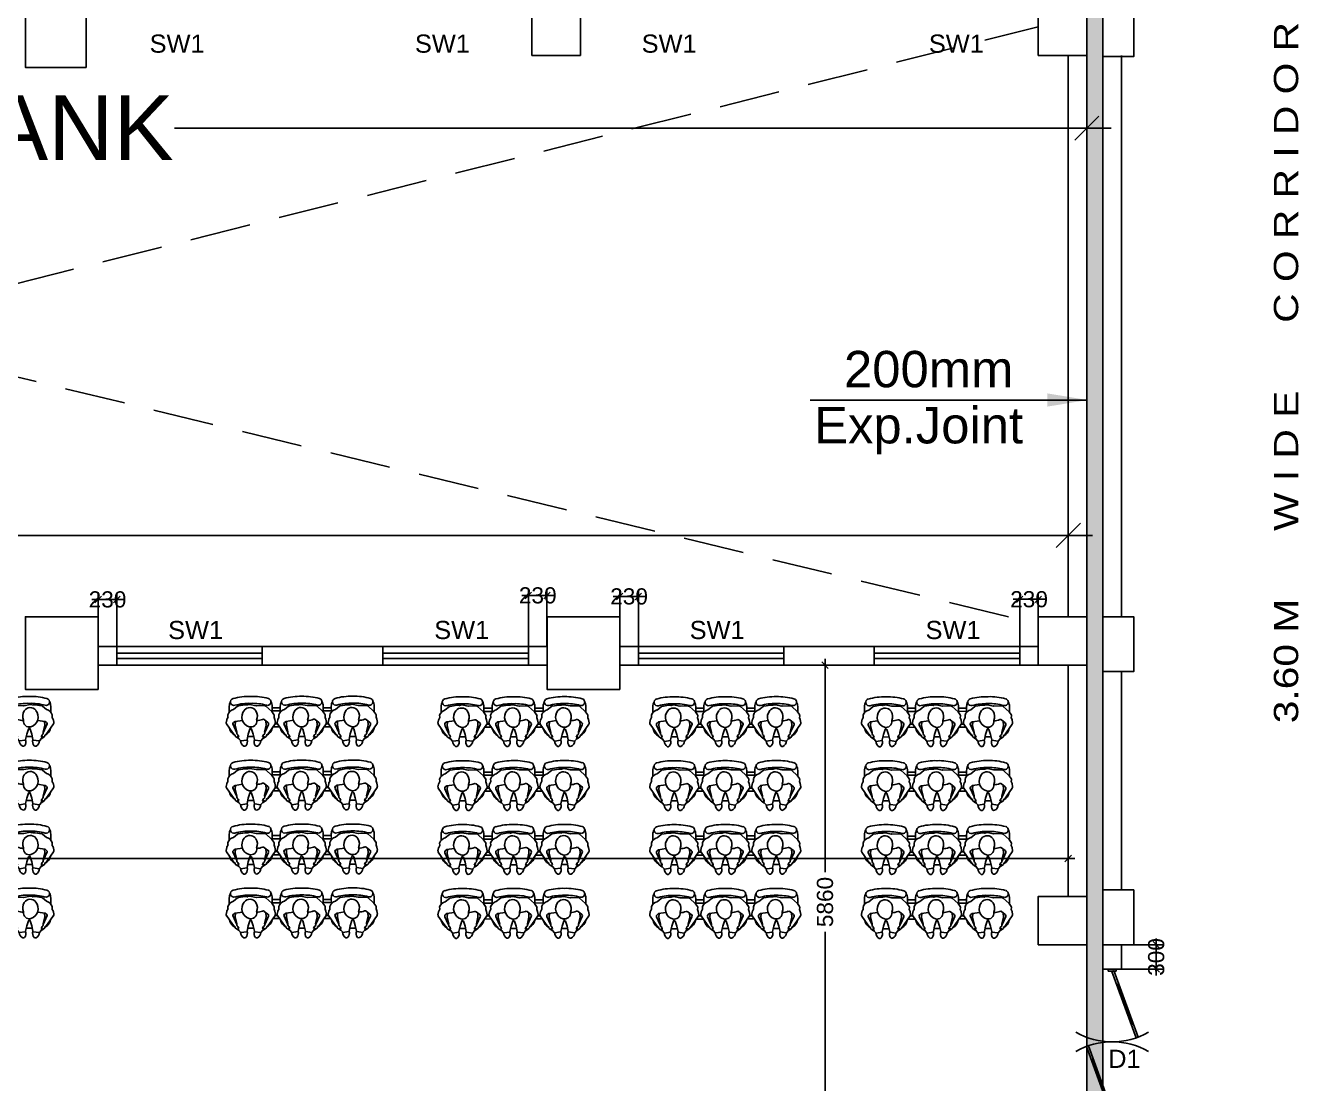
# Model space of a CAD drawing. Extents: x 7897917 to 8423973, y -6487334 to -6173396.
# Drawn here: x 7980594 to 7996343, y -6446125 to -6433034 of the extents above; entities that cross this region are included whole.
import ezdxf
from ezdxf.enums import TextEntityAlignment as Align

# ---------------------------------------------------------------- set-up
doc = ezdxf.new("R2010")
doc.units = 0
doc.header["$LTSCALE"] = 600
doc.header["$MEASUREMENT"] = 0
doc.header["$PDMODE"] = 35
doc.linetypes.add('HIDDEN', pattern=[0.375, 0.25, -0.125])
doc.linetypes.add('HIDDEN2', pattern=[0.1875, 0.125, -0.0625])
doc.layers.get('0').update_dxf_attribs({"linetype": 'CONTINUOUS'})
doc.layers.get('Defpoints').update_dxf_attribs({"linetype": 'CONTINUOUS'})
for name, color, linetype in [('DIM-TEXT', 8, 'CONTINUOUS'), ('DIMEN', 5, 'CONTINUOUS'), ('DOOR', 32, 'CONTINUOUS'), ('Duct', 8, 'CONTINUOUS'), ('Exp.Joint', 104, 'CONTINUOUS'), ('furniture', 33, 'CONTINUOUS'), ('Human', 8, 'CONTINUOUS'), ('joinery', 7, 'CONTINUOUS'), ('LA-column', 3, 'CONTINUOUS'), ('TXT', 6, 'CONTINUOUS'), ('Walls', 7, 'CONTINUOUS'), ('WIN', 151, 'CONTINUOUS'), ('Working Dim', 5, 'CONTINUOUS')]:
    doc.layers.add(name, color=color, linetype=linetype)
doc.styles.add('ari', font='arial.ttf')
doc.styles.add('ARIAL', font='arial.ttf')
doc.styles.add('ROMANS', font='romans.shx')
doc.styles.add('RT', font='romant.shx')
doc.styles.get("Standard").update_dxf_attribs({"font": 'romans.shx'})
doc.dimstyles.new('int. dim', dxfattribs={"dimtxt": 450, "dimasz": 80, "dimexe": 80, "dimexo": 0, "dimgap": 70, "dimtad": 0, "dimdec": 0, "dimzin": 12, "dimdsep": 46, "dimtxsty": 'ari', "dimblk": 'OBLIQUE', "dimcen": 2, "dimdle": 80, "dimclrd": 256, "dimclre": 256, "dimclrt": 6, "dimadec": 0, "dimazin": 0, "dimtfac": 1, "dimtdec": 0, "dimtix": 1, "dimtmove": 2, "dimatfit": 3, "dimfxl": 1, "dimtolj": 1, "dimtzin": 0, "dimlwd": -1, "dimlwe": -1, "dimarcsym": 0})
doc.dimstyles.new('LA-Footing-dim', dxfattribs={"dimtxt": 300, "dimasz": 5, "dimexe": 25, "dimexo": 25, "dimgap": 5, "dimtad": 1, "dimdec": 0, "dimzin": 0, "dimdsep": 46, "dimtxsty": 'ROMANS', "dimblk": 'DOT', "dimcen": 0.09, "dimdle": 50, "dimclrd": 5, "dimclre": 5, "dimclrt": 6, "dimadec": 0, "dimazin": 0, "dimtfac": 1, "dimtdec": 0, "dimtix": 1, "dimtofl": 0, "dimtmove": 0, "dimatfit": 3, "dimfxl": 1, "dimtolj": 1, "dimtzin": 0, "dimarcsym": 0})
doc.dimstyles.new('STANDARD$0', dxfattribs={"dimscale": 0, "dimtxt": 150, "dimasz": 125, "dimexe": 0.75, "dimexo": 1, "dimgap": 25, "dimtad": 1, "dimdec": 0, "dimdsep": 46, "dimtxsty": 'Standard', "dimblk1": 'DOT', "dimblk2": 'DOT', "dimsah": 1, "dimcen": 2.5, "dimclrd": 1, "dimclre": 1, "dimclrt": 3, "dimadec": 0, "dimazin": 0, "dimtfac": 1, "dimtdec": 0, "dimtmove": 0, "dimatfit": 3, "dimldrblk": 'DOT', "dimfxl": 1, "dimtolj": 1, "dimtzin": 0, "dimarcsym": 0})
doc.dimstyles.new('TEXT', dxfattribs={"dimscale": 0, "dimtxt": 600, "dimasz": 300, "dimexe": 300, "dimexo": 30, "dimgap": 50, "dimtad": 0, "dimdec": 0, "dimzin": 0, "dimdsep": 46, "dimtxsty": 'RT', "dimblk": 'OBLIQUE', "dimcen": 0.09, "dimdle": 300, "dimclrd": 256, "dimclre": 256, "dimclrt": 170, "dimadec": 0, "dimazin": 0, "dimtfac": 1, "dimtdec": 0, "dimtofl": 0, "dimtmove": 2, "dimatfit": 3, "dimfxl": 1, "dimfrac": 2, "dimtolj": 1, "dimtzin": 0, "dimlwd": -1, "dimlwe": -1, "dimarcsym": 0})

# ---------------------------------------------------------------- blocks, each defined once
blk = doc.blocks.new('A$C6F2C55AD')
at = {"layer": 'furniture', "color": 8}
for p, q in [((-379, 896), (-303, 896)), ((0, 593), (0, 669)), ((-374, 366), (-301, 366)), ((-355, 366), (-355, 265)), ((-316, 366), (-316, 265)), ((-157, 331), (-157, 300)), ((-119, 356), (-119, 275)), ((-379, 265), (-303, 265)), ((-374, 265), (-303, 265)), ((0, -38), (0, 38)), ((-379, -265), (-301, -265)), ((-355, -265), (-355, -366)), ((-316, -265), (-316, -366)), ((-157, -300), (-157, -331)), ((-119, -275), (-119, -356)), ((-379, -366), (-303, -366)), ((-374, -366), (-303, -366)), ((0, -669), (0, -593)), ((-379, -896), (-301, -896))]:
    blk.add_line(p, q, dxfattribs=at)
for centre, radius, start, end in [((236, 652), 733, 164.361, 181.6247), ((-429, 838), 43.2, 344.361, 164.361), ((-374, 771), 125, 90, 118.9699), ((236, 652), 647, 164.361, 181.8419), ((-125, 771), 125, 25.4407, 79.8153), ((236, 610), 733, 178.3753, 195.639), ((236, 610), 647, 178.1581, 195.639), ((-429, 424), 43.2, 195.639, 15.639), ((-374, 491), 125, 241.0301, 270), ((-125, 491), 125, 280.1847, 334.5593), ((236, 21), 733, 164.361, 181.6247), ((-429, 207), 43.2, 344.361, 164.361), ((-374, 140), 125, 90, 118.9699), ((236, 21), 647, 164.361, 181.8419), ((-125, 140), 125, 25.4407, 79.8153), ((236, -21), 733, 178.3753, 195.639), ((236, -21), 647, 178.1581, 195.639), ((-429, -207), 43.2, 195.639, 15.639), ((-374, -140), 125, 241.0301, 270), ((-125, -140), 125, 280.1847, 334.5593), ((236, -610), 733, 164.361, 181.6247), ((-429, -424), 43.2, 344.361, 164.361), ((-374, -491), 125, 90, 118.9699), ((236, -610), 647, 164.361, 181.8419), ((-125, -491), 125, 25.4407, 79.8153), ((236, -652), 733, 178.3753, 195.639), ((236, -652), 647, 178.1581, 195.639), ((-429, -838), 43.2, 195.639, 15.639), ((-374, -771), 125, 241.0301, 270), ((-125, -771), 125, 280.1847, 334.5593)]:
    blk.add_arc(centre, radius, start, end, dxfattribs=at)
at = {"layer": 'Human', "color": 8}
for p, q in [((-383, 803), (-381, 703)), ((-309, 892), (-377, 818)), ((-274, 917), (-309, 892)), ((-236, 919), (-260, 921)), ((-212, 928), (-236, 919)), ((-172, 935), (-212, 928)), ((-209, 798), (-173, 844)), ((-50, 857), (-157, 931)), ((-148, 850), (-56, 808)), ((-56, 808), (-40, 802)), ((-25, 837), (-50, 857)), ((-19, 827), (-25, 837)), ((-7, 824), (-15, 825)), ((-1, 787), (-5, 793)), ((24, 785), (0, 820)), ((0, 792), (11, 789)), ((11, 789), (19, 779)), ((-381, 699), (-397, 621)), ((-8, 781), (4, 776)), ((5, 781), (-1, 787)), ((-397, 621), (-391, 593)), ((-391, 588), (-392, 559)), ((-392, 559), (-379, 478)), ((-200, 528), (-187, 436)), ((2, 482), (-10, 477)), ((-3, 469), (3, 477)), ((11, 473), (-3, 469)), ((0, 442), (24, 477)), ((4, 481), (2, 482)), ((3, 477), (4, 481)), ((19, 483), (11, 473)), ((-375, 468), (-334, 417)), ((-269, 348), (-244, 349)), ((-232, 346), (-216, 336)), ((-208, 333), (-172, 327)), ((-187, 436), (-173, 418)), ((-157, 331), (-50, 405)), ((-148, 412), (-56, 454)), ((-56, 454), (-40, 459)), ((-50, 405), (-25, 425)), ((-40, 459), (-29, 462)), ((-25, 425), (-19, 435)), ((-15, 437), (-7, 438)), ((-383, 172), (-381, 72)), ((-309, 261), (-377, 187)), ((-274, 286), (-309, 261)), ((-236, 288), (-260, 290)), ((-212, 297), (-236, 288)), ((-172, 304), (-212, 297)), ((-209, 167), (-173, 213)), ((-50, 226), (-157, 300)), ((-148, 219), (-56, 177)), ((-56, 177), (-40, 171)), ((-25, 206), (-50, 226)), ((-19, 196), (-25, 206)), ((-7, 193), (-15, 194)), ((-1, 156), (-5, 162)), ((24, 154), (0, 189)), ((0, 162), (11, 158)), ((11, 158), (19, 148)), ((-381, 68), (-397, -10)), ((-8, 151), (4, 145)), ((5, 150), (-1, 156)), ((-397, -10), (-391, -38)), ((-391, -43), (-392, -72)), ((-392, -72), (-379, -153)), ((-200, -103), (-187, -195)), ((2, -149), (-10, -154)), ((-3, -162), (3, -154)), ((0, -189), (24, -154)), ((4, -150), (2, -149)), ((3, -154), (4, -150)), ((19, -148), (11, -158)), ((-375, -163), (-334, -214)), ((-269, -283), (-244, -282)), ((-232, -285), (-216, -295)), ((-208, -298), (-172, -304)), ((-187, -195), (-173, -213)), ((-157, -300), (-50, -226)), ((-148, -219), (-56, -177)), ((-56, -177), (-40, -171)), ((-50, -226), (-25, -206)), ((-40, -171), (-29, -169)), ((-25, -206), (-19, -196)), ((-15, -194), (-7, -193)), ((11, -158), (-3, -162)), ((-383, -459), (-381, -559)), ((-309, -370), (-377, -444)), ((-274, -345), (-309, -370)), ((-236, -343), (-260, -341)), ((-212, -334), (-236, -343)), ((-172, -327), (-212, -334)), ((-209, -464), (-173, -418)), ((-50, -405), (-157, -331)), ((-148, -412), (-56, -454)), ((-56, -454), (-40, -459)), ((-25, -425), (-50, -405)), ((-19, -435), (-25, -425)), ((-7, -438), (-15, -437)), ((-1, -475), (-5, -469)), ((24, -477), (0, -442)), ((0, -469), (11, -473)), ((-381, -563), (-397, -641)), ((-8, -480), (4, -486)), ((5, -481), (-1, -475)), ((11, -473), (19, -483)), ((-397, -641), (-391, -668)), ((-391, -674), (-392, -703)), ((-392, -703), (-379, -784)), ((-200, -734), (-187, -826)), ((2, -780), (-10, -785)), ((-3, -793), (3, -785)), ((0, -820), (24, -785)), ((4, -781), (2, -780)), ((3, -785), (4, -781)), ((19, -779), (11, -789)), ((-375, -793), (-334, -844)), ((-269, -914), (-244, -913)), ((-232, -916), (-216, -926)), ((-208, -929), (-172, -935)), ((-187, -826), (-173, -844)), ((-157, -931), (-50, -857)), ((-148, -850), (-56, -808)), ((-56, -808), (-40, -802)), ((-50, -857), (-25, -837)), ((-40, -802), (-29, -800)), ((-25, -837), (-19, -827)), ((-15, -825), (-7, -824)), ((11, -789), (-3, -793))]:
    blk.add_line(p, q, dxfattribs=at)
for points in [[(-193, 818), (-141, 822), (-59, 802), (-42, 803)], [(-42, 459), (-59, 460), (-141, 440), (-187, 443)], [(-193, 188), (-141, 191), (-59, 171), (-42, 172)], [(-42, -172), (-59, -171), (-141, -191), (-187, -188)], [(-193, -443), (-141, -440), (-59, -460), (-42, -459)], [(-42, -803), (-59, -802), (-141, -822), (-187, -819)]]:
    blk.add_lwpolyline(points, dxfattribs=at)
for points in [[(24, 781), (52, 756, -0.259848), (54, 749), (43, 683, -0.302547), (37, 677), (-30, 662), (-92, 642), (-107, 628), (-92, 620), (-30, 600), (37, 585, -0.302547), (43, 578), (54, 513, -0.259848), (52, 506), (24, 481)], [(24, 150), (52, 125, -0.259848), (54, 118), (43, 52, -0.302547), (37, 46), (-30, 31), (-92, 11), (-107, -3), (-92, -11), (-30, -31), (37, -46, -0.302547), (43, -52), (54, -118, -0.259848), (52, -125), (24, -150)], [(24, -481), (52, -506, -0.259848), (54, -513), (43, -578, -0.302547), (37, -585), (-30, -600), (-92, -620), (-107, -633), (-92, -642), (-30, -662), (37, -677, -0.302547), (43, -683), (54, -749, -0.259848), (52, -756), (24, -781)]]:
    blk.add_lwpolyline(points, format="xyb", dxfattribs=at)
for points in [[(115, 689, 0.28165), (118, 712, 0.281432), (52, 756, -0.259848), (54, 749), (43, 683, -0.302547), (37, 677, 0.254294)], [(115, 58, 0.28165), (118, 81, 0.281432), (52, 125, -0.259848), (54, 118), (43, 52, -0.302547), (37, 46, 0.254294)], [(115, -573, 0.28165), (118, -550, 0.281432), (52, -506, -0.259848), (54, -513), (43, -578, -0.302547), (37, -585, 0.254294)]]:
    blk.add_lwpolyline(points, format="xyb", close=True, dxfattribs=at)
for centre, radius, start, end in [((-362, 803), 20.7, 137.3161, 180.8191), ((-262, 900), 20.7, 84.2936, 126.1379), ((-193, 785), 20.7, 142.3991, 201.4261), ((-157, 832), 20.7, 65.5125, 142.3991), ((-168, 914), 20.7, 55.2478, 99.1519), ((-37, 793), 10.2, 45.435, 108.1784), ((-5, 806), 24.7, 193.9888, 263.5389), ((-15, 829), 4.56, 211.6328, 266.4385), ((-8, 814), 9.9, 34.2468, 86.4385), ((-3, 788), 5.09, 52.4637, 108.4149), ((-402, 703), 20.7, 348.8982, 0.8191), ((-269, 619), 89.1, 123.3122, 231.3111), ((-250, 591), 122, 67.1497, 123.3122), ((-409, 700), 211, 1.1807, 21.4261), ((-192, 631), 73.9, 343.9718, 98.0509), ((0, 781), 6.05, 308.4181, 329.2946), ((3, 779), 2.67, 329.2946, 45.0334), ((21, 780), 2.15, 218.553, 288.5809), ((20, 783), 4.98, 288.5809, 18.6143), ((-411, 589), 20.7, 357.1355, 11.8973), ((-358, 481), 20.7, 189.3001, 218.6806), ((-242, 652), 131, 231.3111, 285.5429), ((-240, 645), 124, 285.5429, 343.9718), ((-7, 453), 24.1, 96.9092, 158.3871), ((21, 481), 2.15, 71.4191, 141.447), ((20, 479), 4.98, 341.3857, 71.4191), ((62, 513), 75.9, 47.3296, 108.8978), ((49, 588), 82.7, 271.2733, 329.4641), ((98, 552), 22.8, 344.3632, 47.2828), ((-238, 442), 99.4, 194.4561, 251.4627), ((-243, 329), 20.7, 58.0246, 92.8591), ((-205, 354), 20.7, 238.0246, 260.8481), ((-157, 430), 20.7, 217.6009, 294.4875), ((-168, 348), 20.7, 260.8481, 304.7522), ((-15, 432), 4.56, 93.5615, 148.3672), ((-8, 447), 9.9, 273.5615, 325.7532), ((-362, 173), 20.7, 137.3161, 180.8191), ((-262, 270), 20.7, 84.2936, 126.1379), ((-193, 154), 20.7, 142.3991, 201.4261), ((-157, 201), 20.7, 65.5125, 142.3991), ((-168, 283), 20.7, 55.2478, 99.1519), ((-37, 162), 10.2, 45.435, 108.1784), ((-5, 175), 24.7, 193.9888, 263.5389), ((-15, 198), 4.56, 211.6328, 266.4385), ((-8, 184), 9.9, 34.2468, 86.4385), ((-3, 157), 5.09, 52.4637, 108.4149), ((-402, 72), 20.7, 348.8982, 0.8191), ((-269, -12), 89.1, 123.3122, 231.3111), ((-250, -40), 122, 67.1497, 123.3122), ((-409, 69), 211, 1.1807, 21.4261), ((-192, 0), 73.9, 343.9718, 98.0509), ((0, 150), 6.05, 308.4181, 329.2946), ((3, 148), 2.67, 329.2946, 45.0334), ((21, 149), 2.15, 218.553, 288.5809), ((20, 152), 4.98, 288.5809, 18.6143), ((-411, -42), 20.7, 357.1355, 11.8973), ((-358, -150), 20.7, 189.3001, 218.6806), ((-242, 21), 131, 231.3111, 285.5429), ((-240, 14), 124, 285.5429, 343.9718), ((-7, -178), 24.1, 96.9092, 158.3871), ((21, -149), 2.15, 71.4191, 141.447), ((20, -152), 4.98, 341.3857, 71.4191), ((62, -118), 75.9, 47.3296, 108.8978), ((49, -43), 82.7, 271.2733, 329.4641), ((98, -79), 22.8, 344.3632, 47.2828), ((-238, -189), 99.4, 194.4561, 251.4627), ((-243, -302), 20.7, 58.0246, 92.8591), ((-205, -277), 20.7, 238.0246, 260.8481), ((-157, -201), 20.7, 217.6009, 294.4875), ((-168, -283), 20.7, 260.8481, 304.7522), ((-15, -198), 4.56, 93.5615, 148.3672), ((-8, -184), 9.9, 273.5615, 325.7532), ((-362, -458), 20.7, 137.3161, 180.8191), ((-262, -361), 20.7, 84.2936, 126.1379), ((-193, -477), 20.7, 142.3991, 201.4261), ((-157, -430), 20.7, 65.5125, 142.3991), ((-168, -348), 20.7, 55.2478, 99.1519), ((-37, -469), 10.2, 45.435, 108.1784), ((-5, -456), 24.7, 193.9888, 263.5389), ((-15, -432), 4.56, 211.6328, 266.4385), ((-8, -447), 9.9, 34.2468, 86.4385), ((-3, -473), 5.09, 52.4637, 108.4149), ((-402, -559), 20.7, 348.8982, 0.8191), ((-269, -643), 89.1, 123.3122, 231.3111), ((-250, -671), 122, 67.1497, 123.3122), ((-409, -562), 211, 1.1807, 21.4261), ((-192, -631), 73.9, 343.9718, 98.0509), ((0, -481), 6.05, 308.4181, 329.2946), ((3, -483), 2.67, 329.2946, 45.0334), ((21, -481), 2.15, 218.553, 288.5809), ((20, -479), 4.98, 288.5809, 18.6143), ((-411, -673), 20.7, 357.1355, 11.8973), ((-358, -781), 20.7, 189.3001, 218.6806), ((-242, -610), 131, 231.3111, 285.5429), ((-240, -617), 124, 285.5429, 343.9718), ((-7, -809), 24.1, 96.9092, 158.3871), ((21, -780), 2.15, 71.4191, 141.447), ((20, -783), 4.98, 341.3857, 71.4191), ((62, -749), 75.9, 47.3296, 108.8978), ((49, -674), 82.7, 271.2733, 329.4641), ((98, -710), 22.8, 344.3632, 47.2828), ((-238, -820), 99.4, 194.4561, 251.4627), ((-243, -933), 20.7, 58.0246, 92.8591), ((-205, -908), 20.7, 238.0246, 260.8481), ((-157, -832), 20.7, 217.6009, 294.4875), ((-168, -914), 20.7, 260.8481, 304.7522), ((-15, -829), 4.56, 93.5615, 148.3672), ((-8, -814), 9.9, 273.5615, 325.7532)]:
    blk.add_arc(centre, radius, start, end, dxfattribs=at)
blk = doc.blocks.new('_Oblique')
at = {"color": 0, "linetype": 'ByBlock', "lineweight": -2}
blk.add_line((-0.5, -0.5), (0.5, 0.5), dxfattribs=at)
blk = doc.blocks.new('*D245')
at = {"layer": 'Defpoints', "color": 0, "transparency": 16777216}
for p in [(7993494, -6439343), (7964094, -6439488, 5), (7993494, -6439488, 5)]:
    blk.add_point(p, dxfattribs=at)
at = {"layer": 'DIMEN', "color": 8, "transparency": 16777216}
for p, q in [((7964094, -6439488), (7964094, -6439043)), ((7993494, -6439488), (7993494, -6439043)), ((7963794, -6439343), (7977661, -6439343)), ((7993794, -6439343), (7979927, -6439343))]:
    blk.add_line(p, q, dxfattribs=at)
at = {"layer": 'DIMEN', "color": 8, "transparency": 16777216, "xscale": 300, "yscale": 300, "zscale": 300, "rotation": 180}
blk.add_blockref('_Oblique', (7964094, -6439343), dxfattribs=at)
at = {"layer": 'DIMEN', "color": 8, "transparency": 16777216, "xscale": 300, "yscale": 300, "zscale": 300}
blk.add_blockref('_Oblique', (7993494, -6439343), dxfattribs=at)
at = {"layer": 'DIMEN', "color": 7, "transparency": 16777216, "insert": (7978794, -6439343), "char_height": 500, "attachment_point": 5, "style": 'ari'}
blk.add_mtext('\\A1;29.40m', dxfattribs=at)
blk = doc.blocks.new('*D520')
at = {"layer": 'Defpoints', "color": 0, "transparency": 16777216}
for p in [(7989976, -6440949), (7990486, -6440949), (7989834, -6446809)]:
    blk.add_point(p, dxfattribs=at)
at = {"layer": 'Working Dim', "transparency": 16777216}
for p, q in [((7990486, -6440869), (7990486, -6443511)), ((7989976, -6440949), (7990566, -6440949)), ((7990486, -6446889), (7990486, -6444247)), ((7989834, -6446809), (7990566, -6446809))]:
    blk.add_line(p, q, dxfattribs=at)
at = {"layer": 'Working Dim', "transparency": 16777216, "xscale": 80, "yscale": 80, "zscale": 80}
for p, rotation in [((7990486, -6440949), 90), ((7990486, -6446809), 270)]:
    blk.add_blockref('_Oblique', p, dxfattribs=dict(at, rotation=rotation))
at = {"layer": 'Working Dim', "color": 6, "transparency": 16777216, "insert": (7990486, -6443879), "char_height": 200, "attachment_point": 5, "rotation": 90, "style": 'ari'}
blk.add_mtext('\\A1;5860', dxfattribs=at)
blk = doc.blocks.new('*D521')
at = {"layer": 'Defpoints', "color": 0, "transparency": 16777216}
for p in [(7964094, -6442270, 13), (7993494, -6442270, 13), (7993494, -6443340)]:
    blk.add_point(p, dxfattribs=at)
at = {"layer": 'Working Dim', "transparency": 16777216}
for p, q in [((7964094, -6442270), (7964094, -6443420)), ((7993494, -6442270), (7993494, -6443420)), ((7964014, -6443340), (7978346, -6443340)), ((7993574, -6443340), (7979242, -6443340))]:
    blk.add_line(p, q, dxfattribs=at)
at = {"layer": 'Working Dim', "transparency": 16777216, "xscale": 80, "yscale": 80, "zscale": 80, "rotation": 180}
blk.add_blockref('_Oblique', (7964094, -6443340), dxfattribs=at)
at = {"layer": 'Working Dim', "transparency": 16777216, "xscale": 80, "yscale": 80, "zscale": 80}
blk.add_blockref('_Oblique', (7993494, -6443340), dxfattribs=at)
at = {"layer": 'Working Dim', "color": 6, "transparency": 16777216, "insert": (7978794, -6443340), "char_height": 200, "attachment_point": 5, "style": 'ari'}
blk.add_mtext('\\A1;29400', dxfattribs=at)
blk = doc.blocks.new('_Dot')
at = {"layer": 'WIN', "color": 0, "linetype": 'ByBlock', "lineweight": -2}
blk.add_line((-0.5, 0), (-1, 0), dxfattribs=at)
at = {"layer": 'WIN', "color": 0, "linetype": 'ByBlock', "const_width": 0.5}
blk.add_lwpolyline([(-0.25, 0, 1), (0.25, 0, 1)], format="xyb", close=True, dxfattribs=at)
blk = doc.blocks.new('Z$W@#5624')
at = {"layer": 'DOOR'}
for p, q in [((19, 470), (840, 769)), ((28, 446), (849, 745)), ((188, 518), (680, 697)), ((676, 709), (685, 685)), ((0, 400), (0, 499)), ((0, 499), (25, 499)), ((25, 400), (25, 499)), ((183, 529), (192, 506)), ((1798, 499), (1773, 499)), ((1773, 400), (1773, 499)), ((1798, 400), (1798, 499)), ((0, 400), (25, 400)), ((19, 470), (28, 446)), ((1770, 453), (949, 154)), ((1779, 429), (957, 130)), ((1610, 381), (1117, 202)), ((1614, 369), (1606, 393)), ((1779, 429), (1770, 453)), ((1798, 400), (1773, 400)), ((1113, 214), (1122, 190))]:
    blk.add_line(p, q, dxfattribs=at)
at = {"layer": 'DOOR', "color": 145}
for centre, start_param, end_param in [((0, 449), 2.617994, 3.665191), ((1798, 449), -0.523599, 0.523599)]:
    blk.add_ellipse(centre, major_axis=(-899, 0), ratio=1, start_param=start_param, end_param=end_param, dxfattribs=at)
blk = doc.blocks.new('*D978')
at = {"layer": 'Defpoints', "color": 0, "transparency": 16777216}
for p in [(7981724, -6440136), (7981494, -6440349, 19), (7981724, -6440719)]:
    blk.add_point(p, dxfattribs=at)
at = {"layer": 'Working Dim', "transparency": 16777216}
for p, q in [((7981494, -6440349), (7981494, -6440056)), ((7981724, -6440719), (7981724, -6440056)), ((7981494, -6440136), (7981414, -6440136)), ((7981494, -6440136), (7981724, -6440136)), ((7981724, -6440136), (7981804, -6440136))]:
    blk.add_line(p, q, dxfattribs=at)
at = {"layer": 'Working Dim', "transparency": 16777216, "xscale": 80, "yscale": 80, "zscale": 80}
blk.add_blockref('_Oblique', (7981494, -6440136), dxfattribs=at)
at = {"layer": 'Working Dim', "transparency": 16777216, "xscale": 80, "yscale": 80, "zscale": 80, "rotation": 180}
blk.add_blockref('_Oblique', (7981724, -6440136), dxfattribs=at)
at = {"layer": 'Working Dim', "color": 6, "transparency": 16777216, "insert": (7981609, -6440136), "char_height": 200, "attachment_point": 5, "style": 'ari'}
blk.add_mtext('\\A1;230', dxfattribs=at)
blk = doc.blocks.new('*D979')
at = {"layer": 'Defpoints', "color": 0, "transparency": 16777216}
for p in [(7987046, -6440086), (7986816, -6440719), (7987046, -6440719, 14)]:
    blk.add_point(p, dxfattribs=at)
at = {"layer": 'Working Dim', "transparency": 16777216}
for p, q in [((7986816, -6440086), (7986736, -6440086)), ((7986816, -6440719), (7986816, -6440006)), ((7986816, -6440086), (7987046, -6440086)), ((7987046, -6440719), (7987046, -6440006)), ((7987046, -6440086), (7987126, -6440086))]:
    blk.add_line(p, q, dxfattribs=at)
at = {"layer": 'Working Dim', "transparency": 16777216, "xscale": 80, "yscale": 80, "zscale": 80}
blk.add_blockref('_Oblique', (7986816, -6440086), dxfattribs=at)
at = {"layer": 'Working Dim', "transparency": 16777216, "xscale": 80, "yscale": 80, "zscale": 80, "rotation": 180}
blk.add_blockref('_Oblique', (7987046, -6440086), dxfattribs=at)
at = {"layer": 'Working Dim', "color": 6, "transparency": 16777216, "insert": (7986931, -6440086), "char_height": 200, "attachment_point": 5, "style": 'ari'}
blk.add_mtext('\\A1;230', dxfattribs=at)
blk = doc.blocks.new('*D980')
at = {"layer": 'Defpoints', "color": 0, "transparency": 16777216}
for p in [(7988176, -6440099), (7987946, -6440719, 14), (7988176, -6440719)]:
    blk.add_point(p, dxfattribs=at)
at = {"layer": 'Working Dim', "transparency": 16777216}
for p, q in [((7987946, -6440719), (7987946, -6440019)), ((7988176, -6440719), (7988176, -6440019)), ((7987946, -6440099), (7987866, -6440099)), ((7987946, -6440099), (7988176, -6440099)), ((7988176, -6440099), (7988256, -6440099))]:
    blk.add_line(p, q, dxfattribs=at)
at = {"layer": 'Working Dim', "transparency": 16777216, "xscale": 80, "yscale": 80, "zscale": 80}
blk.add_blockref('_Oblique', (7987946, -6440099), dxfattribs=at)
at = {"layer": 'Working Dim', "transparency": 16777216, "xscale": 80, "yscale": 80, "zscale": 80, "rotation": 180}
blk.add_blockref('_Oblique', (7988176, -6440099), dxfattribs=at)
at = {"layer": 'Working Dim', "color": 6, "transparency": 16777216, "insert": (7988061, -6440099), "char_height": 200, "attachment_point": 5, "style": 'ari'}
blk.add_mtext('\\A1;230', dxfattribs=at)
blk = doc.blocks.new('*D981')
at = {"layer": 'Defpoints', "color": 0, "transparency": 16777216}
for p in [(7993124, -6440134), (7992894, -6440719), (7993124, -6440719)]:
    blk.add_point(p, dxfattribs=at)
at = {"layer": 'Working Dim', "transparency": 16777216}
for p, q in [((7992894, -6440719), (7992894, -6440054)), ((7993124, -6440719), (7993124, -6440054)), ((7992894, -6440134), (7992814, -6440134)), ((7992894, -6440134), (7993124, -6440134)), ((7993124, -6440134), (7993204, -6440134))]:
    blk.add_line(p, q, dxfattribs=at)
at = {"layer": 'Working Dim', "transparency": 16777216, "xscale": 80, "yscale": 80, "zscale": 80}
blk.add_blockref('_Oblique', (7992894, -6440134), dxfattribs=at)
at = {"layer": 'Working Dim', "transparency": 16777216, "xscale": 80, "yscale": 80, "zscale": 80, "rotation": 180}
blk.add_blockref('_Oblique', (7993124, -6440134), dxfattribs=at)
at = {"layer": 'Working Dim', "color": 6, "transparency": 16777216, "insert": (7993009, -6440134), "char_height": 200, "attachment_point": 5, "style": 'ari'}
blk.add_mtext('\\A1;230', dxfattribs=at)
blk = doc.blocks.new('*D982')
at = {"layer": 'Defpoints', "color": 0, "transparency": 16777216}
for p in [(7994154, -6444409, 2), (7994154, -6444709), (7994583, -6444709)]:
    blk.add_point(p, dxfattribs=at)
at = {"layer": 'Working Dim', "transparency": 16777216}
for p, q in [((7994583, -6444409), (7994583, -6444329)), ((7994154, -6444409), (7994663, -6444409)), ((7994583, -6444409), (7994583, -6444709)), ((7994154, -6444709), (7994663, -6444709)), ((7994583, -6444709), (7994583, -6444789))]:
    blk.add_line(p, q, dxfattribs=at)
at = {"layer": 'Working Dim', "transparency": 16777216, "xscale": 80, "yscale": 80, "zscale": 80}
for p, rotation in [((7994583, -6444409), 270), ((7994583, -6444709), 90)]:
    blk.add_blockref('_Oblique', p, dxfattribs=dict(at, rotation=rotation))
at = {"layer": 'Working Dim', "color": 6, "transparency": 16777216, "insert": (7994583, -6444559), "char_height": 200, "attachment_point": 5, "rotation": 90, "style": 'ari'}
blk.add_mtext('\\A1;300', dxfattribs=at)
blk = doc.blocks.new('*D1476')
at = {"layer": 'Defpoints', "color": 0, "linetype": 'Continuous', "transparency": 16777216}
for p in [(7963864, -6433034, 0), (7993724, -6433034), (7963864, -6434305)]:
    blk.add_point(p, dxfattribs=at)
at = {"layer": 'DIM-TEXT', "transparency": 16777216}
for p, q in [((7963864, -6433034), (7963864, -6434605)), ((7993724, -6433034), (7993724, -6434605)), ((7963564, -6434305), (7975152, -6434305)), ((7994024, -6434305), (7982437, -6434305))]:
    blk.add_line(p, q, dxfattribs=at)
at = {"layer": 'DIM-TEXT', "linetype": 'Continuous', "transparency": 16777216, "xscale": 300, "yscale": 300, "zscale": 300, "rotation": 180}
blk.add_blockref('_Oblique', (7963864, -6434305), dxfattribs=at)
at = {"layer": 'DIM-TEXT', "linetype": 'Continuous', "transparency": 16777216, "xscale": 300, "yscale": 300, "zscale": 300}
blk.add_blockref('_Oblique', (7993724, -6434305), dxfattribs=at)
at = {"layer": 'DIM-TEXT', "color": 170, "linetype": 'Continuous', "transparency": 16777216, "insert": (7978794, -6434305), "char_height": 750, "attachment_point": 5, "style": 'ari'}
blk.add_mtext('\\A1;{\\H1.067x;BLOOD BANK}', dxfattribs=at)

msp = doc.modelspace()

# ---------------------------------------------------------------- hatches: boundary and pattern name
at = {"layer": 'Exp.Joint', "linetype": 'HIDDEN'}
msp.add_hatch(color=256, dxfattribs=at).paths.add_polyline_path([(7993924.043, -6334493.662), (7993724.043, -6334493.662), (7993724.043, -6455862.509), (7993924.043, -6455862.509)])

# ---------------------------------------------------------------- linework, layer by layer
at = {"layer": 'Duct', "color": 8, "linetype": 'HIDDEN2', "ltscale": 10}
for p, q in [((7964093.872, -6440348.828), (7993124.077, -6433048.969)), ((7992753.926, -6440348.828), (7964093.872, -6433418.828)), ((7981493.957, -6440718.944), (7987046.32, -6440718.951))]:
    msp.add_line(p, q, dxfattribs=at)
msp.add_lwpolyline([(7987946.32, -6440718.931), (7993123.923, -6440718.938)], dxfattribs=at)
at = {"layer": 'Exp.Joint', "linetype": 'HIDDEN', "const_width": 20, "elevation": -11180.98}
msp.add_lwpolyline([(7993924.043, -6334493.662), (7993724.043, -6334493.662), (7993724.043, -6455862.509), (7993924.043, -6455862.509)], close=True, dxfattribs=at)
at = {"layer": 'LA-column', "color": 2, "flags": 128}
for points, elevation in [([(7981344.05, -6433553.854), (7980594.05, -6433553.854), (7980594.05, -6432803.854), (7981344.05, -6432803.854)], 18.837), ([(7987459.058, -6433403.854), (7986859.058, -6433403.854), (7986859.058, -6432803.854), (7987459.058, -6432803.854)], 4.1), ([(7993724.048, -6433403.854), (7993124.048, -6433403.854), (7993124.048, -6432803.854), (7993724.048, -6432803.854)], 5.131), ([(7993924.048, -6432738.821), (7994304.048, -6432738.821), (7994304.048, -6433418.857), (7993924.048, -6433418.812)], 0.395), ([(7981494.05, -6441248.875), (7980594.05, -6441248.875), (7980594.05, -6440348.875), (7981494.05, -6440348.875)], 18.837), ([(7987946.382, -6441248.875), (7987046.382, -6441248.875), (7987046.382, -6440348.875), (7987946.382, -6440348.875)], 14.343), ([(7993924.048, -6440348.777), (7994304.048, -6440348.777), (7994304.048, -6441028.814), (7993924.048, -6441028.768)], -3.73), ([(7993724.048, -6444408.808), (7993124.048, -6444408.808), (7993124.048, -6443808.808), (7993724.048, -6443808.808)], 2.283), ([(7993924.048, -6443728.808), (7994304.048, -6443728.808), (7994304.048, -6444408.808), (7993924.048, -6444408.808)], 2.283)]:
    msp.add_lwpolyline(points, close=True, dxfattribs=dict(at, elevation=elevation))
msp.add_lwpolyline([(7993724.048, -6440948.875), (7993124.048, -6440948.875), (7993124.048, -6440348.875), (7993724.048, -6440348.875)], close=True, dxfattribs=at)
at = {"layer": 'Walls'}
for p, q in [((7993494.048, -6440348.83), (7993494.048, -6433403.809)), ((7993724.048, -6440348.83), (7993724.048, -6433403.809)), ((7993924.138, -6433403.8), (7993924.138, -6440348.733)), ((7994154.138, -6433403.828), (7994154.138, -6440348.733)), ((7981493.957, -6440718.852), (7987046.32, -6440718.845)), ((7987946.32, -6440718.844), (7993124.102, -6440718.837)), ((7990748.899, -6440718.84), (7990748.899, -6440718.837)), ((7990978.899, -6440718.84), (7990978.899, -6440718.837)), ((7981493.957, -6440948.852), (7987046.32, -6440948.845)), ((7987946.32, -6440948.844), (7993124.048, -6440948.837))]:
    msp.add_line(p, q, dxfattribs=at)
at = {"layer": 'Walls', "linetype": 'Continuous'}
for p, q in [((7993493.872, -6443808.833), (7993493.872, -6440948.861)), ((7993723.872, -6443808.833), (7993723.872, -6440948.861)), ((7993923.871, -6443728.791), (7993923.871, -6441028.778)), ((7994153.871, -6443728.791), (7994153.871, -6441028.778)), ((7993923.871, -6444708.912), (7993923.871, -6444408.791)), ((7994153.871, -6444708.912), (7994153.871, -6444408.791)), ((7993923.871, -6444708.912), (7994153.871, -6444708.912))]:
    msp.add_line(p, q, dxfattribs=at)
at = {"layer": 'WIN', "linetype": 'Continuous'}
for points in [[(7981723.957, -6440718.921), (7983523.957, -6440718.921), (7983523.957, -6440948.921), (7981723.957, -6440948.921)], [(7985016.32, -6440718.845), (7986816.32, -6440718.845), (7986816.32, -6440948.845), (7985016.32, -6440948.845)], [(7988175.982, -6440718.842), (7989975.982, -6440718.842), (7989975.982, -6440948.842), (7988175.982, -6440948.842)], [(7991094.048, -6440718.838), (7992894.048, -6440718.838), (7992894.048, -6440948.838), (7991094.048, -6440948.838)], [(7981723.957, -6440801.704), (7983523.957, -6440801.704), (7983523.957, -6440866.138), (7981723.957, -6440866.138)], [(7985016.32, -6440801.628), (7986816.32, -6440801.628), (7986816.32, -6440866.061), (7985016.32, -6440866.061)], [(7988175.982, -6440801.625), (7989975.982, -6440801.625), (7989975.982, -6440866.059), (7988175.982, -6440866.059)], [(7991094.048, -6440801.621), (7992894.048, -6440801.621), (7992894.048, -6440866.054), (7991094.048, -6440866.054)]]:
    msp.add_lwpolyline(points, close=True, dxfattribs=at)

# ---------------------------------------------------------------- block references
at = {"layer": 'DOOR', "linetype": 'Continuous', "xscale": 1.001247152686119, "yscale": 1.001247152686119, "zscale": 1.001247152686119, "rotation": 270}
msp.add_blockref('Z$W@#5624', (7993588.871, -6444708.912), dxfattribs=at)
at = {"layer": 'furniture', "ltscale": 0.75, "xscale": -1, "rotation": 89.90778514928986}
for p in [(7980009.929, -6441830.765), (7980009.929, -6442621.42), (7980009.929, -6443412.076), (7980009.929, -6444202.732)]:
    msp.add_blockref('A$C6F2C55AD', p, dxfattribs=at)
at = {"layer": 'furniture', "ltscale": 0.75, "rotation": 270.0922148507101}
for p in [(7984012.537, -6441830.765), (7986632.511, -6441835.73), (7989251.965, -6441836.045), (7991871.418, -6441836.36), (7984012.537, -6442621.42), (7986632.511, -6442626.386), (7989251.965, -6442626.701), (7991871.418, -6442627.016), (7984012.537, -6443412.076), (7986632.511, -6443417.042), (7989251.965, -6443417.357), (7991871.418, -6443417.672), (7984012.537, -6444202.732), (7986632.511, -6444207.697), (7989251.965, -6444208.012), (7991871.418, -6444208.327)]:
    msp.add_blockref('A$C6F2C55AD', p, dxfattribs=at)

# ---------------------------------------------------------------- texts
at = {"layer": 'Exp.Joint', "color": 7, "style": 'ARIAL'}
for s, p in [('200mm', (7991768.033, -6437510.322, 18.971)), ('Exp.Joint', (7991643.524, -6438205.001, 18.971))]:
    msp.add_text(s, height=450, dxfattribs=at).set_placement(p, align=Align.CENTER)
at = {"layer": 'joinery', "style": 'ari'}
for p in [(7982470.368, -6433371.192), (7985752.297, -6433371.192), (7988557.321, -6433371.192), (7992110.203, -6433371.192), (7982699.076, -6440626.03), (7985991.439, -6440625.954), (7989151.101, -6440625.951), (7992069.167, -6440625.947)]:
    msp.add_text('SW1', height=225, dxfattribs=at).set_placement(p, align=Align.CENTER)
msp.add_text('D1', height=225, dxfattribs=at).set_placement((7993988.214, -6445931.854, 11177.626))
at = {"layer": 'TXT', "color": 7, "style": 'ARIAL', "width": 1.2}
msp.add_text('3.60 M      W I D E      C O R R I D O R', height=300.52174, rotation=90, dxfattribs=at).set_placement((7996339.153, -6437328.911), align=Align.CENTER)

# ---------------------------------------------------------------- dimensions: what is measured, and where the dimension line sits
at = {"layer": 'DIM-TEXT', "linetype": 'Continuous'}
dim = msp.add_linear_dim(base=(7963864.307, -6434304.509, 7.182), p1=(7993724.308, -6433033.905, 7.182), p2=(7963864.307, -6433033.904, 6.834), angle=180, text='{\\H1.067x;BLOOD BANK}', dimstyle='TEXT', override={"dimscale": 1, "dimtxt": 750, "dimexo": 0, "dimtxsty": 'ari'}, dxfattribs=at)
dim.commit()
dim.dimension.update_dxf_attribs({"geometry": '*D1476', "text_midpoint": (7978794.308, -6434304.509, 7.182)})
at = {"layer": 'DIMEN'}
dim = msp.add_linear_dim(base=(7993494.048, -6439343.141), p1=(7964093.958, -6439487.549, 5.131), p2=(7993494.048, -6439487.549, 5.131), dimstyle='STANDARD$0', override={"dimscale": 1, "dimtxt": 500, "dimasz": 300, "dimexe": 300, "dimexo": 0, "dimgap": 1, "dimtad": 0, "dimdec": 2, "dimlfac": 0.001, "dimzin": 0, "dimpost": 'm', "dimtxsty": 'ari', "dimblk1": 'Oblique', "dimblk2": 'Oblique', "dimcen": 0, "dimdle": 300, "dimclrd": 8, "dimclre": 8, "dimclrt": 7, "dimadec": 2, "dimtdec": 2, "dimtmove": 2, "dimfxl": 0.75, "dimfrac": 1, "dimlwd": 65535, "dimlwe": 65535}, dxfattribs=at)
dim.commit()
dim.dimension.update_dxf_attribs({"geometry": '*D245', "text_midpoint": (7978794.003, -6439343.141)})
at = {"layer": 'Working Dim'}
for base, p1, p2, override, picture, middle in [((7981723.957, -6440136.086), (7981494.05, -6440348.875, 18.837), (7981723.957, -6440718.852), {"dimtxt": 200, "dimarcsym": 1}, '*D978', (7981609.003, -6440136.086)), ((7987046.382, -6440086.356), (7986816.32, -6440718.845), (7987046.382, -6440718.845, 14.343), {"dimtxt": 200, "dimarcsym": 1}, '*D979', (7986931.351, -6440086.356)), ((7988175.982, -6440099.221), (7987946.382, -6440718.844, 14.343), (7988175.982, -6440718.842), {"dimtxt": 200, "dimarcsym": 1}, '*D980', (7988061.182, -6440099.221)), ((7993124.102, -6440133.786), (7992894.048, -6440718.838), (7993124.102, -6440718.837), {"dimtxt": 200, "dimarcsym": 1}, '*D981', (7993009.075, -6440133.786)), ((7993493.872, -6443340.356), (7964093.872, -6442269.92, 13.302), (7993493.872, -6442269.92, 13.302), {"dimtxt": 200}, '*D521', (7978793.872, -6443340.356))]:
    dim = msp.add_linear_dim(base=base, p1=p1, p2=p2, dimstyle='int. dim', override=override, dxfattribs=at)
    dim.commit()
    dim.dimension.update_dxf_attribs({"geometry": picture, "text_midpoint": middle})
for base, p1, p2, override, picture, middle in [((7990485.848, -6440948.841), (7989833.698, -6446808.926), (7989975.982, -6440948.841), {"dimtxt": 200}, '*D520', (7990485.848, -6443878.883)), ((7994582.963, -6444708.912), (7994153.871, -6444408.808, 2.283), (7994153.871, -6444708.912), {"dimtxt": 200, "dimarcsym": 1}, '*D982', (7994582.963, -6444558.86))]:
    dim = msp.add_linear_dim(base=base, p1=p1, p2=p2, angle=90, dimstyle='int. dim', override=override, dxfattribs=at)
    dim.commit()
    dim.dimension.update_dxf_attribs({"geometry": picture, "text_midpoint": middle})

# ---------------------------------------------------------------- leaders
at = {"layer": 'Exp.Joint'}
msp.add_leader([(7993733.78, -6437667.968, 17.917), (7990301.006, -6437667.968, 17.917)], dimstyle='LA-Footing-dim', override={"dimasz": 500, "dimgap": 5, "dimtad": 0}, dxfattribs=at)

doc.saveas('drawing.dxf')
